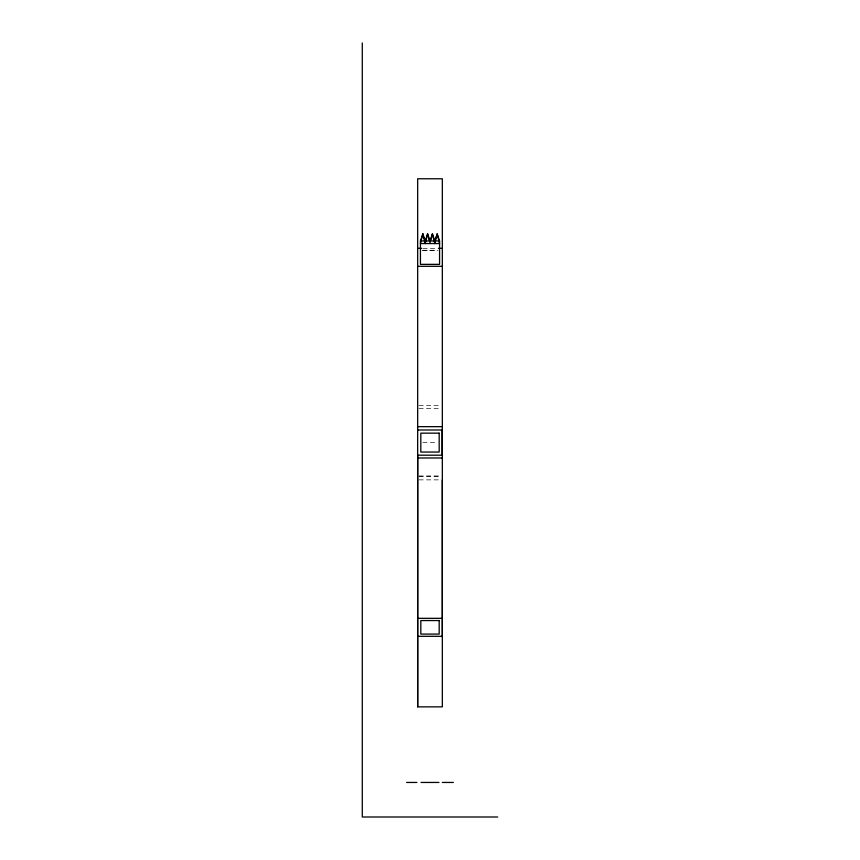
<?xml version="1.0" encoding="UTF-8"?>
<svg xmlns="http://www.w3.org/2000/svg" width="860" height="860" viewBox="0 0 860 860"><rect width="100%" height="100%" fill="white"/><g stroke="black" fill="none" stroke-linecap="round" stroke-linejoin="round"><path stroke-width="0.64" stroke-dasharray="4.3 3.22" d="M422.862 248.325L437.138 248.325M422.98 250.281L437.02 250.281M422.056 250.496L437.944 250.496M418.96 405.329L441.04 405.329M418.96 408.672L441.04 408.672M422.808 442.599L436.934 442.599M418.96 475.967L441.04 475.967M418.96 476.526L441.04 476.526M418.96 479.869L441.04 479.869"/><path stroke-width="1.29" d="M442.33 479.869L442.33 706.855L417.67 706.855L417.67 455.198L442.33 455.198M425.216 243.552L422.83 233.931L420.433 243.552L439.567 243.552L437.17 233.931L434.784 240.972L434.784 243.552L437.17 233.931L439.567 240.972L439.567 264.353L420.433 264.353L420.433 240.972L422.83 233.931L425.216 240.972L425.216 243.552L427.613 233.931L430 240.972L430 243.552M430.892 239.94L432.387 233.931L434.784 240.972M425.216 240.972L427.613 233.931L429.108 239.94M430 240.972L432.387 233.931L434.784 243.552M420.433 240.972L439.567 240.972M417.67 248.325L421.561 248.325M438.439 248.325L442.33 248.325M417.67 266.31L442.33 266.31M417.67 426.657L442.33 426.657M417.67 430L442.33 430M417.67 457.982L442.33 457.982M417.67 618.329L442.33 618.329M417.67 636.314L442.33 636.314M406.64 782.449L416.874 782.449M421.045 782.449L438.955 782.449M442.33 782.449L453.36 782.449M497.714 817L362.286 817L362.286 43M442.33 636.873L442.33 178.773L417.67 178.773L417.67 706.855M442.072 430L442.072 455.198M422.83 233.931L422.83 236.339M439.18 433.15L420.819 433.15L420.819 452.048L439.18 452.048L439.18 433.15M439.18 620.554L420.819 620.554L420.819 634.089L439.18 634.089L439.18 620.554"/></g></svg>
